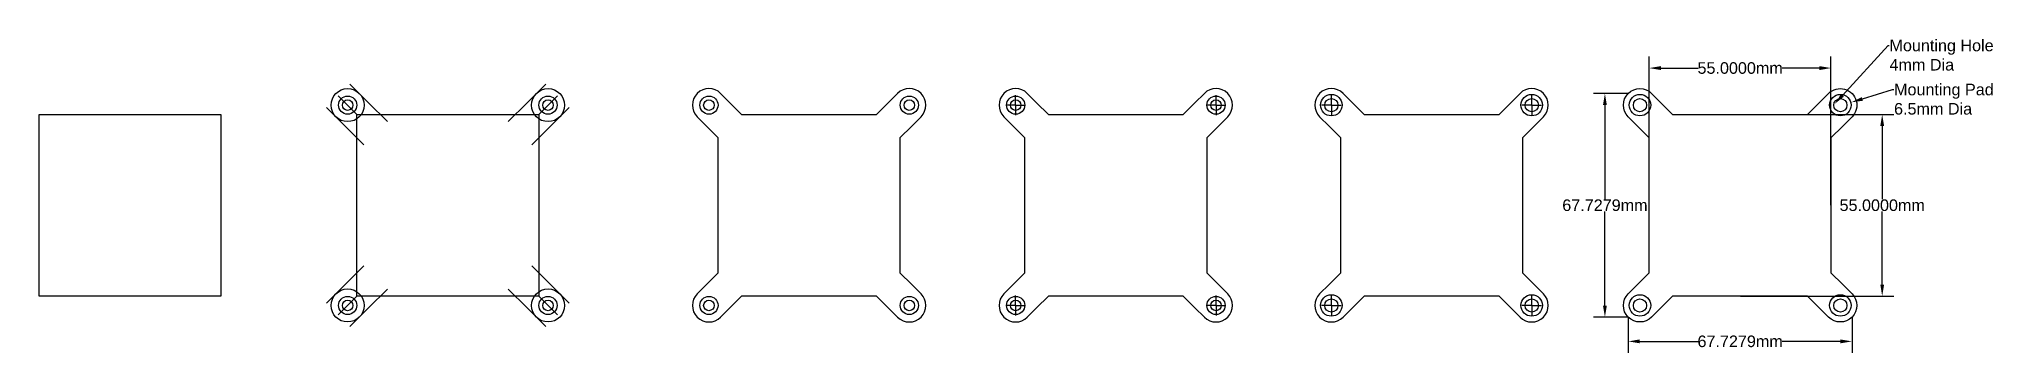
# Model space of a CAD drawing. Header units: millimetres. Extents: x 512 to 1104, y 915 to 1010.
import ezdxf
from ezdxf import colors
from ezdxf.entities.mleader import LeaderData, LeaderLine
from ezdxf.math import Vec2, Vec3

# ---------------------------------------------------------------- set-up
doc = ezdxf.new("R2010")
doc.units = ezdxf.units.MM
doc.header["$MEASUREMENT"] = 0
doc.styles.get("Standard").update_dxf_attribs({"font": 'arial.ttf'})
doc.dimstyles.get("Standard").update_dxf_attribs({"dimtxt": 0.18, "dimasz": 0.18, "dimexe": 0.18, "dimexo": 0.0625, "dimgap": 0.09, "dimtad": 0, "dimtih": 1, "dimtoh": 1, "dimdec": 4, "dimzin": 0, "dimdsep": 46, "dimtxsty": 'Standard', "dimcen": 0.09, "dimadec": 0, "dimazin": 0, "dimtfac": 1, "dimtdec": 4, "dimtofl": 0, "dimtmove": 0, "dimatfit": 3, "dimfxl": 0, "dimtolj": 1, "dimtzin": 0, "dimarcsym": 0})

# ---------------------------------------------------------------- blocks, each defined once
blk = doc.blocks.new('*D2')
at = {"color": 0, "lineweight": -2}
for p, q in [((1027.15, 987.14), (1073.59, 987.14)), ((1070.09, 983.64), (1070.09, 961.51)), ((1070.09, 935.64), (1070.09, 957.76)), ((1027.15, 932.14), (1073.59, 932.14))]:
    blk.add_line(p, q, dxfattribs=at)
at = {"color": 0}
for points in [[(1069.51, 983.64), (1070.67, 983.64), (1070.09, 987.14)], [(1069.51, 935.64), (1070.67, 935.64), (1070.09, 932.14)]]:
    blk.add_solid(points, dxfattribs=at)
at = {"layer": 'Defpoints', "color": 0}
for p in [(1027.09, 987.14), (1027.09, 932.14), (1070.09, 932.14)]:
    blk.add_point(p, dxfattribs=at)
at = {"color": 0, "insert": (1070.09, 959.64), "char_height": 3.5, "attachment_point": 5}
blk.add_mtext('\\A1;55.0000mm', dxfattribs=at)
blk = doc.blocks.new('*D4')
at = {"color": 0, "lineweight": -2}
for p, q in [((999.59, 959.7), (999.59, 1004.68)), ((1003.09, 1001.18), (1014.35, 1001.18)), ((1051.09, 1001.18), (1039.83, 1001.18)), ((1054.59, 959.7), (1054.59, 1004.68))]:
    blk.add_line(p, q, dxfattribs=at)
at = {"color": 0}
for points in [[(1003.09, 1001.76), (1003.09, 1000.59), (999.59, 1001.18)], [(1051.09, 1001.76), (1051.09, 1000.59), (1054.59, 1001.18)]]:
    blk.add_solid(points, dxfattribs=at)
at = {"layer": 'Defpoints', "color": 0}
for p in [(1054.59, 1001.18), (999.59, 959.64), (1054.59, 959.64)]:
    blk.add_point(p, dxfattribs=at)
at = {"color": 0, "insert": (1027.09, 1001.18), "char_height": 3.5, "attachment_point": 5}
blk.add_mtext('\\A1;55.0000mm', dxfattribs=at)
blk = doc.blocks.new('*D5')
at = {"color": 0, "lineweight": -2}
for p, q in [((993.16, 993.5), (982.66, 993.5)), ((986.16, 990), (986.16, 961.51)), ((986.16, 929.27), (986.16, 957.76)), ((993.16, 925.77), (982.66, 925.77))]:
    blk.add_line(p, q, dxfattribs=at)
at = {"color": 0}
for points in [[(985.58, 990), (986.74, 990), (986.16, 993.5)], [(985.58, 929.27), (986.74, 929.27), (986.16, 925.77)]]:
    blk.add_solid(points, dxfattribs=at)
at = {"layer": 'Defpoints', "color": 0}
for p in [(993.22, 993.5), (986.16, 925.77), (993.22, 925.77)]:
    blk.add_point(p, dxfattribs=at)
at = {"color": 0, "insert": (986.16, 959.64), "char_height": 3.5, "attachment_point": 5}
blk.add_mtext('\\A1;67.7279mm', dxfattribs=at)
blk = doc.blocks.new('*D6')
at = {"color": 0, "lineweight": -2}
for p, q in [((993.22, 925.71), (993.22, 914.93)), ((1060.95, 925.71), (1060.95, 914.93)), ((996.72, 918.43), (1014.34, 918.43)), ((1057.45, 918.43), (1039.84, 918.43))]:
    blk.add_line(p, q, dxfattribs=at)
at = {"color": 0}
for points in [[(996.72, 919.02), (996.72, 917.85), (993.22, 918.43)], [(1057.45, 919.02), (1057.45, 917.85), (1060.95, 918.43)]]:
    blk.add_solid(points, dxfattribs=at)
at = {"layer": 'Defpoints', "color": 0}
for p in [(993.22, 925.77), (1060.95, 925.77), (1060.95, 918.43)]:
    blk.add_point(p, dxfattribs=at)
at = {"color": 0, "insert": (1027.09, 918.43), "char_height": 3.5, "attachment_point": 5}
blk.add_mtext('\\A1;67.7279mm', dxfattribs=at)

msp = doc.modelspace()

# ---------------------------------------------------------------- linework, layer by layer
for p, q in [((611.95653, 990.67128), (606.29968, 996.32814)), ((659.88547, 990.67128), (665.54232, 996.32814)), ((604.88547, 983.60022), (599.22861, 989.25707)), ((608.421, 987.13575), (602.76415, 992.7926)), ((617.61339, 985.01443), (611.95653, 990.67128)), ((654.22861, 985.01443), (659.88547, 990.67128)), ((663.421, 987.13575), (669.07785, 992.7926)), ((666.95653, 983.60022), (672.61339, 989.25707)), ((721.31726, 990.67128), (718.48883, 993.49971)), ((724.85279, 987.13575), (721.31726, 990.67128)), ((765.71066, 987.13575), (769.24619, 990.67128)), ((769.24619, 990.67128), (772.07462, 993.49971)), ((807.78555, 989.96418), (804.78555, 989.96418)), ((807.78555, 989.96418), (807.78555, 992.96418)), ((807.78555, 989.96418), (810.78555, 989.96418)), ((807.78555, 989.96418), (807.78555, 986.96418)), ((814.14951, 990.67128), (811.32108, 993.49971)), ((817.68504, 987.13575), (814.14951, 990.67128)), ((858.54291, 987.13575), (862.07844, 990.67128)), ((862.07844, 990.67128), (864.90687, 993.49971)), ((868.4424, 989.96418), (865.4424, 989.96418)), ((868.4424, 989.96418), (868.4424, 992.96418)), ((868.4424, 989.96418), (871.4424, 989.96418)), ((868.4424, 989.96418), (868.4424, 986.96418)), ((903.34695, 989.96418), (900.34695, 989.96418)), ((903.34695, 989.96418), (903.34695, 992.96418)), ((903.34695, 989.96418), (906.34695, 989.96418)), ((903.34695, 989.96418), (903.34695, 986.96418)), ((909.71091, 990.67128), (906.88248, 993.49971)), ((913.24644, 987.13575), (909.71091, 990.67128)), ((954.10431, 987.13575), (957.63984, 990.67128)), ((957.63984, 990.67128), (960.46827, 993.49971)), ((964.0038, 989.96418), (961.0038, 989.96418)), ((964.0038, 989.96418), (964.0038, 992.96418)), ((964.0038, 989.96418), (967.0038, 989.96418)), ((964.0038, 989.96418), (964.0038, 986.96418)), ((610.54232, 977.94336), (604.88547, 983.60022)), ((661.29968, 977.94336), (666.95653, 983.60022)), ((714.24619, 983.60022), (711.41776, 986.42864)), ((717.78172, 980.06468), (714.24619, 983.60022)), ((772.78172, 980.06468), (776.31726, 983.60022)), ((776.31726, 983.60022), (779.14569, 986.42864)), ((807.07844, 983.60022), (804.25001, 986.42864)), ((810.61397, 980.06468), (807.07844, 983.60022)), ((865.61397, 980.06468), (869.14951, 983.60022)), ((869.14951, 983.60022), (871.97793, 986.42864)), ((902.63984, 983.60022), (899.81142, 986.42864)), ((906.17538, 980.06468), (902.63984, 983.60022)), ((961.17538, 980.06468), (964.71091, 983.60022)), ((964.71091, 983.60022), (967.53934, 986.42864)), ((610.54232, 941.32814), (604.88547, 935.67128)), ((661.29968, 941.32814), (666.95653, 935.67128)), ((604.88547, 935.67128), (599.22861, 930.01443)), ((666.95653, 935.67128), (672.61339, 930.01443)), ((714.24619, 935.67128), (711.41776, 932.84286)), ((717.78172, 939.20682), (714.24619, 935.67128)), ((772.78172, 939.20682), (776.31726, 935.67128)), ((776.31726, 935.67128), (779.14569, 932.84286)), ((807.07844, 935.67128), (804.25001, 932.84286)), ((810.61397, 939.20682), (807.07844, 935.67128)), ((865.61397, 939.20682), (869.14951, 935.67128)), ((869.14951, 935.67128), (871.97793, 932.84286)), ((902.63984, 935.67128), (899.81142, 932.84286)), ((906.17538, 939.20682), (902.63984, 935.67128)), ((961.17538, 939.20682), (964.71091, 935.67128)), ((964.71091, 935.67128), (967.53934, 932.84286)), ((608.421, 932.13575), (602.76415, 926.47889)), ((611.95653, 928.60022), (606.29968, 922.94336)), ((617.61339, 934.25707), (611.95653, 928.60022)), ((654.22861, 934.25707), (659.88547, 928.60022)), ((659.88547, 928.60022), (665.54232, 922.94336)), ((663.421, 932.13575), (669.07785, 926.47889)), ((721.31726, 928.60022), (718.48883, 925.77179)), ((724.85279, 932.13575), (721.31726, 928.60022)), ((765.71066, 932.13575), (769.24619, 928.60022)), ((769.24619, 928.60022), (772.07462, 925.77179)), ((807.78555, 929.30732), (804.78555, 929.30732)), ((807.78555, 929.30732), (807.78555, 932.30732)), ((807.78555, 929.30732), (810.78555, 929.30732)), ((807.78555, 929.30732), (807.78555, 926.30732)), ((814.14951, 928.60022), (811.32108, 925.77179)), ((817.68504, 932.13575), (814.14951, 928.60022)), ((858.54291, 932.13575), (862.07844, 928.60022)), ((862.07844, 928.60022), (864.90687, 925.77179)), ((868.4424, 929.30732), (865.4424, 929.30732)), ((868.4424, 929.30732), (868.4424, 932.30732)), ((868.4424, 929.30732), (871.4424, 929.30732)), ((868.4424, 929.30732), (868.4424, 926.30732)), ((903.34695, 929.30732), (900.34695, 929.30732)), ((903.34695, 929.30732), (903.34695, 932.30732)), ((903.34695, 929.30732), (906.34695, 929.30732)), ((903.34695, 929.30732), (903.34695, 926.30732)), ((909.71091, 928.60022), (906.88248, 925.77179)), ((913.24644, 932.13575), (909.71091, 928.60022)), ((954.10431, 932.13575), (957.63984, 928.60022)), ((957.63984, 928.60022), (960.46827, 925.77179)), ((964.0038, 929.30732), (961.0038, 929.30732)), ((964.0038, 929.30732), (964.0038, 932.30732)), ((964.0038, 929.30732), (967.0038, 929.30732)), ((964.0038, 929.30732), (964.0038, 926.30732))]:
    msp.add_line(p, q)
at = {"color": 4}
msp.add_lwpolyline([(999.58847, 980.06468), (996.05294, 983.60022), (993.22451, 986.42864, -1), (1000.29558, 993.49971), (1003.124, 990.67128), (1006.65954, 987.13575), (1047.5174, 987.13575), (1051.05294, 990.67128), (1053.88136, 993.49971, -1), (1060.95243, 986.42864), (1058.124, 983.60022), (1054.58847, 980.06468), (1054.58847, 939.20682), (1058.124, 935.67128), (1060.95243, 932.84286, -1), (1053.88136, 925.77179), (1051.05294, 928.60022), (1047.5174, 932.13575), (1006.65954, 932.13575), (1003.124, 928.60022), (1000.29558, 925.77179, -1), (993.22451, 932.84286), (996.05294, 935.67128), (999.58847, 939.20682)], format="xyb", close=True, dxfattribs=at)
for points in [[(512.1932, 987.13575), (567.1932, 987.13575), (567.1932, 932.13575), (512.1932, 932.13575)], [(608.421, 987.13575), (663.421, 987.13575), (663.421, 932.13575), (608.421, 932.13575)]]:
    msp.add_lwpolyline(points, close=True)
for points in [[(724.85279, 987.13575), (765.71066, 987.13575)], [(817.68504, 987.13575), (858.54291, 987.13575)], [(913.24644, 987.13575), (954.10431, 987.13575)], [(717.78172, 939.20682), (717.78172, 980.06468)], [(772.78172, 980.06468), (772.78172, 939.20682)], [(810.61397, 939.20682), (810.61397, 980.06468)], [(865.61397, 980.06468), (865.61397, 939.20682)], [(906.17538, 939.20682), (906.17538, 980.06468)], [(961.17538, 980.06468), (961.17538, 939.20682)], [(765.71066, 932.13575), (724.85279, 932.13575)], [(858.54291, 932.13575), (817.68504, 932.13575)], [(954.10431, 932.13575), (913.24644, 932.13575)]]:
    msp.add_lwpolyline(points)
for centre, radius in [((605.59257, 989.96418), 5), ((666.24943, 989.96418), 5), ((605.59257, 989.96418), 2.75), ((605.59257, 989.96418), 1.6), ((666.24943, 989.96418), 2.75), ((666.24943, 989.96418), 1.6), ((714.9533, 989.96418), 2.75), ((714.9533, 989.96418), 1.6), ((775.61015, 989.96418), 2.75), ((775.61015, 989.96418), 1.6), ((807.78555, 989.96418), 2.75), ((807.78555, 989.96418), 1.6), ((868.4424, 989.96418), 2.75), ((868.4424, 989.96418), 1.6), ((903.34695, 989.96418), 3.25), ((903.34695, 989.96418), 2), ((964.0038, 989.96418), 3.25), ((964.0038, 989.96418), 2), ((605.59257, 929.30732), 5), ((605.59257, 929.30732), 2.75), ((605.59257, 929.30732), 1.6), ((666.24943, 929.30732), 5), ((666.24943, 929.30732), 2.75), ((666.24943, 929.30732), 1.6), ((714.9533, 929.30732), 2.75), ((714.9533, 929.30732), 1.6), ((775.61015, 929.30732), 2.75), ((775.61015, 929.30732), 1.6), ((807.78555, 929.30732), 2.75), ((807.78555, 929.30732), 1.6), ((868.4424, 929.30732), 2.75), ((868.4424, 929.30732), 1.6), ((903.34695, 929.30732), 3.25), ((903.34695, 929.30732), 2), ((964.0038, 929.30732), 3.25), ((964.0038, 929.30732), 2)]:
    msp.add_circle(centre, radius)
at = {"color": 3}
for centre in [(996.76004, 989.96418), (1057.4169, 989.96418), (996.76004, 929.30732), (1057.4169, 929.30732)]:
    msp.add_circle(centre, 3.25, dxfattribs=at)
at = {"color": 2}
for centre in [(996.76004, 989.96418), (1057.4169, 989.96418), (996.76004, 929.30732), (1057.4169, 929.30732)]:
    msp.add_circle(centre, 2, dxfattribs=at)
for centre, start, end in [((714.9533, 989.96418), 45, 225), ((775.61015, 989.96418), 315, 135), ((807.78555, 989.96418), 45, 225), ((868.4424, 989.96418), 315, 135), ((903.34695, 989.96418), 45, 225), ((964.0038, 989.96418), 315, 135), ((714.9533, 929.30732), 135, 315), ((775.61015, 929.30732), 225, 45), ((807.78555, 929.30732), 135, 315), ((868.4424, 929.30732), 225, 45), ((903.34695, 929.30732), 135, 315), ((964.0038, 929.30732), 225, 45)]:
    msp.add_arc(centre, 5, start, end)

# ---------------------------------------------------------------- dimensions: what is measured, and where the dimension line sits
dim = msp.add_linear_dim(base=(1054.58847, 1001.1753), p1=(999.58847, 959.63575), p2=(1054.58847, 959.63575), dimstyle='Standard', override={"dimtxt": 3.5, "dimasz": 3.5, "dimexe": 3.5, "dimpost": 'mm'})
dim.commit()
dim.dimension.update_dxf_attribs({"geometry": '*D4', "text_midpoint": (1027.08847, 1001.1753)})
at = {"color": 4}
dim = msp.add_linear_dim(base=(986.16105, 925.77179), p1=(993.22451, 993.49971), p2=(993.22451, 925.77179), angle=90, dimstyle='Standard', override={"dimtxt": 3.5, "dimasz": 3.5, "dimexe": 3.5, "dimpost": 'mm'}, dxfattribs=at)
dim.commit()
dim.dimension.update_dxf_attribs({"geometry": '*D5', "text_midpoint": (986.16105, 959.63575)})
dim = msp.add_linear_dim(base=(1070.08911, 932.13575), p1=(1027.08847, 987.13575), p2=(1027.08847, 932.13575), angle=90, dimstyle='Standard', override={"dimtxt": 3.5, "dimasz": 3.5, "dimexe": 3.5, "dimrnd": 0, "dimpost": '<>mm', "dimdle": 0})
dim.commit()
dim.dimension.update_dxf_attribs({"geometry": '*D2', "text_midpoint": (1070.08911, 959.63575)})
dim = msp.add_linear_dim(base=(1060.95243, 918.43448), p1=(993.22451, 925.77179), p2=(1060.95243, 925.77179), dimstyle='Standard', override={"dimtxt": 3.5, "dimasz": 3.5, "dimexe": 3.5, "dimpost": 'mm'}, dxfattribs=at)
dim.commit()
dim.dimension.update_dxf_attribs({"geometry": '*D6', "text_midpoint": (1027.08847, 918.43448)})

# ---------------------------------------------------------------- leaders
at = {"color": 2}
ml = msp.add_multileader_mtext('Standard', dxfattribs=at)
ml.set_content('Mounting Hole\\P4mm Dia', color=2)
ml.set_leader_properties()
ml.build(insert=Vec2(0, 0))
ml.multileader.update_dxf_attribs({"dogleg_length": 0.36, "arrow_head_size": 3.5})
ctx = ml.context
ctx.base_point, ctx.char_height, ctx.arrow_head_size, ctx.landing_gap_size, ctx.plane_origin = Vec3(1072.205, 1007.99724), 3.5, 3.5, 0.09, Vec3(1055.70169, 990.33709)
notes = []
notes.append((ctx, [(0, (1, 1, 0), (1071.845, 1007.99724), (1, 0), 0.36, [(0, [(1055.70169, 990.33709)], 0, [])])]))
ctx.mtext.insert, ctx.mtext.flow_direction = Vec3(1072.295, 1009.77589), 5
at = {"color": 3}
ml = msp.add_multileader_mtext('Standard', dxfattribs=at)
ml.set_content('Mounting Pad\\P6.5mm Dia', color=3)
ml.set_leader_properties()
ml.build(insert=Vec2(0, 0))
ml.multileader.update_dxf_attribs({"dogleg_length": 0.36, "arrow_head_size": 3.5})
ctx = ml.context
ctx.base_point, ctx.char_height, ctx.arrow_head_size, ctx.landing_gap_size, ctx.plane_origin = Vec3(1073.58758, 994.65741), 3.5, 3.5, 0.09, Vec3(1060.73877, 990.81204)
notes.append((ctx, [(0, (1, 1, 0), (1073.22758, 994.65741), (1, 0), 0.36, [(0, [(1060.73877, 990.81204)], 0, [])])]))
ctx.mtext.insert, ctx.mtext.flow_direction = Vec3(1073.67758, 996.43725), 5
for ctx, leaders in notes:
    for number, flags, end, landing, length, lines in leaders:
        leader = LeaderData()
        leader.index, (leader.has_last_leader_line, leader.has_dogleg_vector, leader.attachment_direction) = number, flags
        leader.last_leader_point, leader.dogleg_vector, leader.dogleg_length = Vec3(end), Vec3(landing), length
        for number, points, colour, breaks in lines:
            line = LeaderLine()
            line.index, line.vertices, line.color, line.breaks = number, Vec3.list(points), colors.encode_raw_color(colour), breaks
            leader.lines.append(line)
        ctx.leaders.append(leader)

doc.saveas('drawing.dxf')
